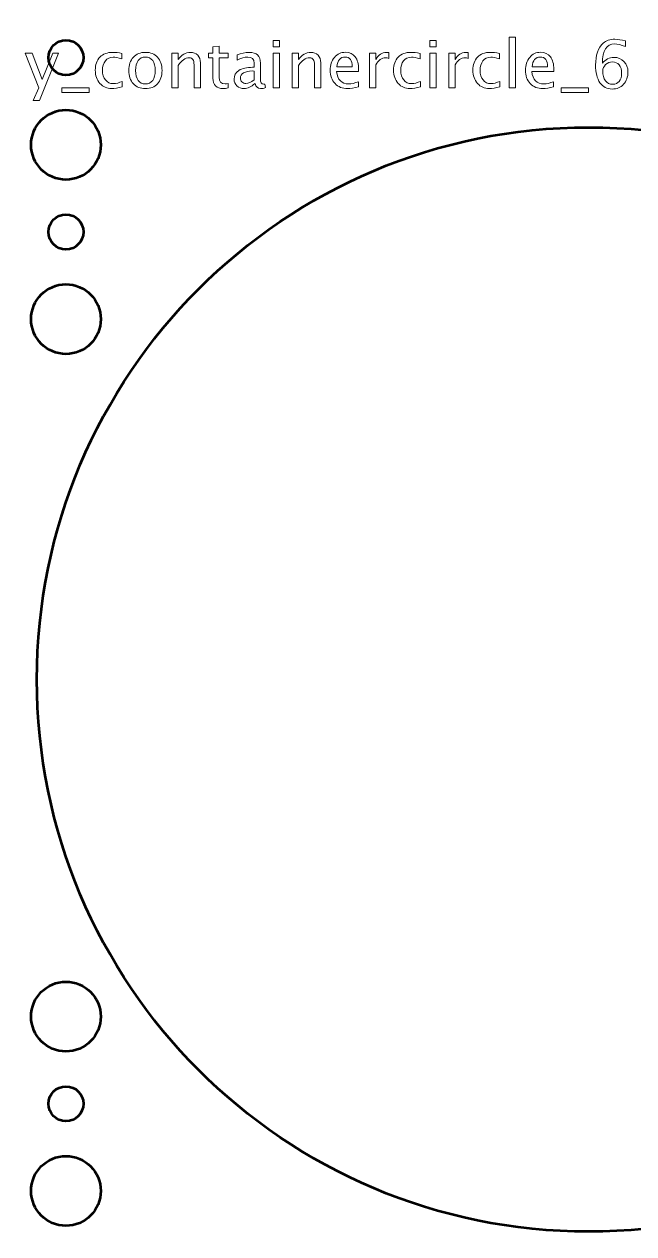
# Model space of a CAD drawing. Header units: centimetres. Extents: x -32.2 to 38.2, y -18.7 to 17.2.
# Drawn here: x -19.86 to -14.61, y -4.77 to 5.64 of the extents above; entities that cross this region are included whole.
import ezdxf

# ---------------------------------------------------------------- set-up
doc = ezdxf.new("R2010")
doc.units = ezdxf.units.CM
doc.header["$MEASUREMENT"] = 0
doc.layers.add('Layer 1', color=7, linetype='Continuous')

msp = doc.modelspace()

# ---------------------------------------------------------------- linework, layer by layer
at = {"layer": 'Layer 1', "lineweight": 53}
for centre, major_axis in [((-19.5, 5.35), (0, 0.15)), ((-19.49999, 4.59999), (0, 0.30001)), ((-15, 0), (0, 4.75)), ((-19.5, 3.85), (0, 0.15)), ((-19.49999, 3.09999), (0, 0.30001)), ((-19.49999, -2.90001), (0, 0.30001)), ((-19.5, -3.65), (0, 0.15)), ((-19.49999, -4.40001), (0, 0.30001))]:
    msp.add_ellipse(centre, major_axis=major_axis, ratio=1, dxfattribs=at)
msp.add_open_spline([(-32.2, -18.2), (-32.2, -18.2), (-32.2, 16.7), (-32.2, 16.7), (-32.2, 16.7), (-32.2, 16.97614), (-31.97614, 17.2), (-31.7, 17.2), (-31.7, 17.2), (-31.7, 17.2), (1.7, 17.2), (1.7, 17.2), (1.7, 17.2), (1.97614, 17.2), (2.2, 16.97614), (2.2, 16.7), (2.2, 16.7), (2.2, 16.7), (2.2, -18.2), (2.2, -18.2), (2.2, -18.2), (2.2, -18.47614), (1.97614, -18.7), (1.7, -18.7), (1.7, -18.7), (1.7, -18.7), (-31.7, -18.7), (-31.7, -18.7), (-31.7, -18.7), (-31.97614, -18.7), (-32.2, -18.47614), (-32.2, -18.2)], degree=3, knots=[0, 0, 0, 0, 0.11111111, 0.11111111, 0.11111111, 0.11111111, 0.22222222, 0.22222222, 0.22222222, 0.22222222, 0.33333333, 0.33333333, 0.33333333, 0.33333333, 0.44444444, 0.44444444, 0.44444444, 0.44444444, 0.55555556, 0.55555556, 0.55555556, 0.55555556, 0.66666667, 0.66666667, 0.66666667, 0.66666667, 0.77777778, 0.77777778, 0.77777778, 0.77777778, 1, 1, 1, 1], dxfattribs=at)
at = {"layer": 'Layer 1', "color": 5, "lineweight": 9}
for points, knots in [([(-15.68344, 5.08998), (-15.68344, 5.08998), (-15.68344, 5.52516), (-15.68344, 5.52516), (-15.68344, 5.52516), (-15.68344, 5.52516), (-15.62926, 5.52516), (-15.62926, 5.52516), (-15.62926, 5.52516), (-15.62926, 5.52516), (-15.62926, 5.08998), (-15.62926, 5.08998), (-15.62926, 5.08998), (-15.62926, 5.08998), (-15.68344, 5.08998), (-15.68344, 5.08998)], [0, 0, 0, 0, 0.2, 0.2, 0.2, 0.2, 0.4, 0.4, 0.4, 0.4, 0.6, 0.6, 0.6, 0.6, 1, 1, 1, 1]), ([(-18.10357, 5.09007), (-18.12032, 5.08546), (-18.1349, 5.08321), (-18.14722, 5.08321), (-18.14722, 5.08321), (-18.17488, 5.08321), (-18.19642, 5.09111), (-18.21185, 5.10691), (-18.21185, 5.10691), (-18.22737, 5.12272), (-18.23509, 5.14464), (-18.23509, 5.17276), (-18.23509, 5.17276), (-18.23509, 5.17276), (-18.23509, 5.34849), (-18.23509, 5.34849), (-18.23509, 5.34849), (-18.23509, 5.34849), (-18.27253, 5.34849), (-18.27253, 5.34849), (-18.27253, 5.34849), (-18.27253, 5.34849), (-18.27253, 5.38913), (-18.27253, 5.38913), (-18.27253, 5.38913), (-18.27253, 5.38913), (-18.23509, 5.38913), (-18.23509, 5.38913), (-18.23509, 5.38913), (-18.23509, 5.38913), (-18.23509, 5.44323), (-18.23509, 5.44323), (-18.23509, 5.44323), (-18.23509, 5.44323), (-18.1809, 5.4484), (-18.1809, 5.4484), (-18.1809, 5.4484), (-18.1809, 5.4484), (-18.1809, 5.38913), (-18.1809, 5.38913), (-18.1809, 5.38913), (-18.1809, 5.38913), (-18.10244, 5.38913), (-18.10244, 5.38913), (-18.10244, 5.38913), (-18.10244, 5.38913), (-18.10244, 5.34849), (-18.10244, 5.34849), (-18.10244, 5.34849), (-18.10244, 5.34849), (-18.1809, 5.34849), (-18.1809, 5.34849), (-18.1809, 5.34849), (-18.1809, 5.34849), (-18.1809, 5.18255), (-18.1809, 5.18255), (-18.1809, 5.18255), (-18.1809, 5.14341), (-18.16387, 5.12385), (-18.12991, 5.12385), (-18.12991, 5.12385), (-18.12267, 5.12385), (-18.11392, 5.12507), (-18.10357, 5.12742), (-18.10357, 5.12742), (-18.10357, 5.12742), (-18.10357, 5.09007), (-18.10357, 5.09007)], [0, 0, 0, 0, 0.05555556, 0.05555556, 0.05555556, 0.05555556, 0.11111111, 0.11111111, 0.11111111, 0.11111111, 0.16666667, 0.16666667, 0.16666667, 0.16666667, 0.22222222, 0.22222222, 0.22222222, 0.22222222, 0.27777778, 0.27777778, 0.27777778, 0.27777778, 0.33333333, 0.33333333, 0.33333333, 0.33333333, 0.38888889, 0.38888889, 0.38888889, 0.38888889, 0.44444444, 0.44444444, 0.44444444, 0.44444444, 0.5, 0.5, 0.5, 0.5, 0.55555556, 0.55555556, 0.55555556, 0.55555556, 0.61111111, 0.61111111, 0.61111111, 0.61111111, 0.66666667, 0.66666667, 0.66666667, 0.66666667, 0.72222222, 0.72222222, 0.72222222, 0.72222222, 0.77777778, 0.77777778, 0.77777778, 0.77777778, 0.83333333, 0.83333333, 0.83333333, 0.83333333, 0.88888889, 0.88888889, 0.88888889, 0.88888889, 1, 1, 1, 1]), ([(-17.71458, 5.44388), (-17.71458, 5.44388), (-17.71458, 5.49807), (-17.71458, 5.49807), (-17.71458, 5.49807), (-17.71458, 5.49807), (-17.6604, 5.49807), (-17.6604, 5.49807), (-17.6604, 5.49807), (-17.6604, 5.49807), (-17.6604, 5.44388), (-17.6604, 5.44388), (-17.6604, 5.44388), (-17.6604, 5.44388), (-17.71458, 5.44388), (-17.71458, 5.44388)], [0, 0, 0, 0, 0.2, 0.2, 0.2, 0.2, 0.4, 0.4, 0.4, 0.4, 0.6, 0.6, 0.6, 0.6, 1, 1, 1, 1]), ([(-16.3666, 5.44388), (-16.3666, 5.44388), (-16.3666, 5.49807), (-16.3666, 5.49807), (-16.3666, 5.49807), (-16.3666, 5.49807), (-16.31242, 5.49807), (-16.31242, 5.49807), (-16.31242, 5.49807), (-16.31242, 5.49807), (-16.31242, 5.44388), (-16.31242, 5.44388), (-16.31242, 5.44388), (-16.31242, 5.44388), (-16.3666, 5.44388), (-16.3666, 5.44388)], [0, 0, 0, 0, 0.2, 0.2, 0.2, 0.2, 0.4, 0.4, 0.4, 0.4, 0.6, 0.6, 0.6, 0.6, 1, 1, 1, 1]), ([(-14.88072, 5.30146), (-14.85475, 5.33504), (-14.82211, 5.35188), (-14.78279, 5.35188), (-14.78279, 5.35188), (-14.74713, 5.35188), (-14.71797, 5.34012), (-14.6952, 5.31651), (-14.6952, 5.31651), (-14.67253, 5.2929), (-14.66115, 5.2626), (-14.66115, 5.22563), (-14.66115, 5.22563), (-14.66115, 5.18321), (-14.67385, 5.14831), (-14.69934, 5.12093), (-14.69934, 5.12093), (-14.72484, 5.09355), (-14.7572, 5.07982), (-14.79661, 5.07982), (-14.79661, 5.07982), (-14.84139, 5.07982), (-14.87658, 5.09798), (-14.90188, 5.13419), (-14.90188, 5.13419), (-14.92728, 5.17051), (-14.93998, 5.22074), (-14.93998, 5.28481), (-14.93998, 5.28481), (-14.93998, 5.37117), (-14.91778, 5.43448), (-14.87347, 5.47493), (-14.87347, 5.47493), (-14.84939, 5.49713), (-14.81609, 5.50823), (-14.77366, 5.50823), (-14.77366, 5.50823), (-14.74901, 5.50823), (-14.71844, 5.50315), (-14.68203, 5.49299), (-14.68203, 5.49299), (-14.68203, 5.49299), (-14.68203, 5.44558), (-14.68203, 5.44558), (-14.68203, 5.44558), (-14.72051, 5.46025), (-14.75212, 5.46759), (-14.77695, 5.46759), (-14.77695, 5.46759), (-14.8461, 5.46759), (-14.88072, 5.41218), (-14.88072, 5.30146)], [0, 0, 0, 0, 0.07142857, 0.07142857, 0.07142857, 0.07142857, 0.14285714, 0.14285714, 0.14285714, 0.14285714, 0.21428571, 0.21428571, 0.21428571, 0.21428571, 0.28571429, 0.28571429, 0.28571429, 0.28571429, 0.35714286, 0.35714286, 0.35714286, 0.35714286, 0.42857143, 0.42857143, 0.42857143, 0.42857143, 0.5, 0.5, 0.5, 0.5, 0.57142857, 0.57142857, 0.57142857, 0.57142857, 0.64285714, 0.64285714, 0.64285714, 0.64285714, 0.71428571, 0.71428571, 0.71428571, 0.71428571, 0.78571429, 0.78571429, 0.78571429, 0.78571429, 0.85714286, 0.85714286, 0.85714286, 0.85714286, 1, 1, 1, 1]), ([(-19.78297, 4.98104), (-19.78297, 4.98104), (-19.73443, 5.0896), (-19.73443, 5.0896), (-19.73443, 5.0896), (-19.73443, 5.0896), (-19.85032, 5.38913), (-19.85032, 5.38913), (-19.85032, 5.38913), (-19.85032, 5.38913), (-19.79219, 5.38913), (-19.79219, 5.38913), (-19.79219, 5.38913), (-19.79219, 5.38913), (-19.70602, 5.1626), (-19.70602, 5.1626), (-19.70602, 5.1626), (-19.70602, 5.1626), (-19.61411, 5.38913), (-19.61411, 5.38913), (-19.61411, 5.38913), (-19.61411, 5.38913), (-19.56302, 5.38913), (-19.56302, 5.38913), (-19.56302, 5.38913), (-19.56302, 5.38913), (-19.72652, 4.98104), (-19.72652, 4.98104), (-19.72652, 4.98104), (-19.72652, 4.98104), (-19.78297, 4.98104), (-19.78297, 4.98104)], [0, 0, 0, 0, 0.11111111, 0.11111111, 0.11111111, 0.11111111, 0.22222222, 0.22222222, 0.22222222, 0.22222222, 0.33333333, 0.33333333, 0.33333333, 0.33333333, 0.44444444, 0.44444444, 0.44444444, 0.44444444, 0.55555556, 0.55555556, 0.55555556, 0.55555556, 0.66666667, 0.66666667, 0.66666667, 0.66666667, 0.77777778, 0.77777778, 0.77777778, 0.77777778, 1, 1, 1, 1]), ([(-19.0158, 5.09901), (-19.05089, 5.08847), (-19.08118, 5.08321), (-19.10667, 5.08321), (-19.10667, 5.08321), (-19.14713, 5.08321), (-19.18062, 5.09816), (-19.20724, 5.12799), (-19.20724, 5.12799), (-19.23386, 5.1579), (-19.24722, 5.19562), (-19.24722, 5.24106), (-19.24722, 5.24106), (-19.24722, 5.2896), (-19.23405, 5.32752), (-19.20771, 5.35461), (-19.20771, 5.35461), (-19.18137, 5.3818), (-19.14459, 5.39534), (-19.09736, 5.39534), (-19.09736, 5.39534), (-19.07413, 5.39534), (-19.04797, 5.39214), (-19.01919, 5.38575), (-19.01919, 5.38575), (-19.01919, 5.38575), (-19.01919, 5.34003), (-19.01919, 5.34003), (-19.01919, 5.34003), (-19.04976, 5.34906), (-19.07469, 5.35357), (-19.09388, 5.35357), (-19.09388, 5.35357), (-19.12173, 5.35357), (-19.14402, 5.34313), (-19.16067, 5.32234), (-19.16067, 5.32234), (-19.17732, 5.30155), (-19.1857, 5.2738), (-19.1857, 5.23918), (-19.1857, 5.23918), (-19.1857, 5.2056), (-19.17704, 5.1785), (-19.15983, 5.15771), (-19.15983, 5.15771), (-19.14261, 5.13702), (-19.12013, 5.12667), (-19.09219, 5.12667), (-19.09219, 5.12667), (-19.06745, 5.12667), (-19.04205, 5.13307), (-19.0158, 5.14586), (-19.0158, 5.14586), (-19.0158, 5.14586), (-19.0158, 5.09901), (-19.0158, 5.09901)], [0, 0, 0, 0, 0.06666667, 0.06666667, 0.06666667, 0.06666667, 0.13333333, 0.13333333, 0.13333333, 0.13333333, 0.2, 0.2, 0.2, 0.2, 0.26666667, 0.26666667, 0.26666667, 0.26666667, 0.33333333, 0.33333333, 0.33333333, 0.33333333, 0.4, 0.4, 0.4, 0.4, 0.46666667, 0.46666667, 0.46666667, 0.46666667, 0.53333333, 0.53333333, 0.53333333, 0.53333333, 0.6, 0.6, 0.6, 0.6, 0.66666667, 0.66666667, 0.66666667, 0.66666667, 0.73333333, 0.73333333, 0.73333333, 0.73333333, 0.8, 0.8, 0.8, 0.8, 0.86666667, 0.86666667, 0.86666667, 0.86666667, 1, 1, 1, 1]), ([(-18.81533, 5.08321), (-18.85926, 5.08321), (-18.89407, 5.09722), (-18.91965, 5.12526), (-18.91965, 5.12526), (-18.94534, 5.15329), (-18.95813, 5.19139), (-18.95813, 5.23946), (-18.95813, 5.23946), (-18.95813, 5.28744), (-18.94534, 5.32545), (-18.91965, 5.35339), (-18.91965, 5.35339), (-18.89407, 5.38133), (-18.85926, 5.39534), (-18.81533, 5.39534), (-18.81533, 5.39534), (-18.77139, 5.39534), (-18.73659, 5.38133), (-18.711, 5.35339), (-18.711, 5.35339), (-18.68532, 5.32545), (-18.67252, 5.28744), (-18.67252, 5.23946), (-18.67252, 5.23946), (-18.67252, 5.19139), (-18.68532, 5.15329), (-18.711, 5.12526), (-18.711, 5.12526), (-18.73659, 5.09722), (-18.77139, 5.08321), (-18.81533, 5.08321)], [0, 0, 0, 0, 0.11111111, 0.11111111, 0.11111111, 0.11111111, 0.22222222, 0.22222222, 0.22222222, 0.22222222, 0.33333333, 0.33333333, 0.33333333, 0.33333333, 0.44444444, 0.44444444, 0.44444444, 0.44444444, 0.55555556, 0.55555556, 0.55555556, 0.55555556, 0.66666667, 0.66666667, 0.66666667, 0.66666667, 0.77777778, 0.77777778, 0.77777778, 0.77777778, 1, 1, 1, 1]), ([(-18.81542, 5.12385), (-18.78861, 5.12385), (-18.76773, 5.13391), (-18.75286, 5.15414), (-18.75286, 5.15414), (-18.73809, 5.17427), (-18.73066, 5.20277), (-18.73066, 5.23946), (-18.73066, 5.23946), (-18.73066, 5.27606), (-18.73809, 5.30447), (-18.75286, 5.3246), (-18.75286, 5.3246), (-18.76773, 5.34464), (-18.78861, 5.3547), (-18.81542, 5.3547), (-18.81542, 5.3547), (-18.84233, 5.3547), (-18.86321, 5.34464), (-18.87789, 5.3246), (-18.87789, 5.3246), (-18.89266, 5.30447), (-18.89999, 5.27606), (-18.89999, 5.23946), (-18.89999, 5.23946), (-18.89999, 5.20277), (-18.89266, 5.17427), (-18.87789, 5.15414), (-18.87789, 5.15414), (-18.86321, 5.13391), (-18.84233, 5.12385), (-18.81542, 5.12385)], [0, 0, 0, 0, 0.11111111, 0.11111111, 0.11111111, 0.11111111, 0.22222222, 0.22222222, 0.22222222, 0.22222222, 0.33333333, 0.33333333, 0.33333333, 0.33333333, 0.44444444, 0.44444444, 0.44444444, 0.44444444, 0.55555556, 0.55555556, 0.55555556, 0.55555556, 0.66666667, 0.66666667, 0.66666667, 0.66666667, 0.77777778, 0.77777778, 0.77777778, 0.77777778, 1, 1, 1, 1]), ([(-18.58767, 5.08998), (-18.58767, 5.08998), (-18.58767, 5.38913), (-18.58767, 5.38913), (-18.58767, 5.38913), (-18.58767, 5.38913), (-18.53349, 5.38913), (-18.53349, 5.38913), (-18.53349, 5.38913), (-18.53349, 5.38913), (-18.53349, 5.3326), (-18.53349, 5.3326), (-18.53349, 5.3326), (-18.5048, 5.37446), (-18.46961, 5.39534), (-18.42803, 5.39534), (-18.42803, 5.39534), (-18.40188, 5.39534), (-18.38109, 5.38716), (-18.36575, 5.37069), (-18.36575, 5.37069), (-18.35042, 5.35433), (-18.34271, 5.33222), (-18.34271, 5.30456), (-18.34271, 5.30456), (-18.34271, 5.30456), (-18.34271, 5.08998), (-18.34271, 5.08998), (-18.34271, 5.08998), (-18.34271, 5.08998), (-18.39689, 5.08998), (-18.39689, 5.08998), (-18.39689, 5.08998), (-18.39689, 5.08998), (-18.39689, 5.28688), (-18.39689, 5.28688), (-18.39689, 5.28688), (-18.39689, 5.30908), (-18.40019, 5.32488), (-18.40668, 5.33429), (-18.40668, 5.33429), (-18.41326, 5.34379), (-18.42408, 5.34849), (-18.43923, 5.34849), (-18.43923, 5.34849), (-18.47253, 5.34849), (-18.50395, 5.32676), (-18.53349, 5.2833), (-18.53349, 5.2833), (-18.53349, 5.2833), (-18.53349, 5.08998), (-18.53349, 5.08998), (-18.53349, 5.08998), (-18.53349, 5.08998), (-18.58767, 5.08998), (-18.58767, 5.08998)], [0, 0, 0, 0, 0.06666667, 0.06666667, 0.06666667, 0.06666667, 0.13333333, 0.13333333, 0.13333333, 0.13333333, 0.2, 0.2, 0.2, 0.2, 0.26666667, 0.26666667, 0.26666667, 0.26666667, 0.33333333, 0.33333333, 0.33333333, 0.33333333, 0.4, 0.4, 0.4, 0.4, 0.46666667, 0.46666667, 0.46666667, 0.46666667, 0.53333333, 0.53333333, 0.53333333, 0.53333333, 0.6, 0.6, 0.6, 0.6, 0.66666667, 0.66666667, 0.66666667, 0.66666667, 0.73333333, 0.73333333, 0.73333333, 0.73333333, 0.8, 0.8, 0.8, 0.8, 0.86666667, 0.86666667, 0.86666667, 0.86666667, 1, 1, 1, 1]), ([(-17.87206, 5.12808), (-17.90461, 5.09816), (-17.93593, 5.08321), (-17.96604, 5.08321), (-17.96604, 5.08321), (-17.99078, 5.08321), (-18.01138, 5.09092), (-18.02765, 5.10644), (-18.02765, 5.10644), (-18.04402, 5.12196), (-18.05221, 5.14153), (-18.05221, 5.16514), (-18.05221, 5.16514), (-18.05221, 5.19779), (-18.03847, 5.22291), (-18.011, 5.2404), (-18.011, 5.2404), (-17.98353, 5.2579), (-17.94412, 5.26665), (-17.89275, 5.26665), (-17.89275, 5.26665), (-17.89275, 5.26665), (-17.88005, 5.26665), (-17.88005, 5.26665), (-17.88005, 5.26665), (-17.88005, 5.26665), (-17.88005, 5.30268), (-17.88005, 5.30268), (-17.88005, 5.30268), (-17.88005, 5.33739), (-17.89812, 5.3547), (-17.93433, 5.3547), (-17.93433, 5.3547), (-17.96237, 5.3547), (-17.99304, 5.34586), (-18.02624, 5.32817), (-18.02624, 5.32817), (-18.02624, 5.32817), (-18.02624, 5.37276), (-18.02624, 5.37276), (-18.02624, 5.37276), (-17.98974, 5.38782), (-17.95531, 5.39534), (-17.92305, 5.39534), (-17.92305, 5.39534), (-17.88984, 5.39534), (-17.86528, 5.38782), (-17.84957, 5.37267), (-17.84957, 5.37267), (-17.83377, 5.35752), (-17.82587, 5.33419), (-17.82587, 5.30268), (-17.82587, 5.30268), (-17.82587, 5.30268), (-17.82587, 5.1675), (-17.82587, 5.1675), (-17.82587, 5.1675), (-17.82587, 5.13655), (-17.81637, 5.12102), (-17.79727, 5.12102), (-17.79727, 5.12102), (-17.79492, 5.12102), (-17.79144, 5.1214), (-17.78683, 5.12215), (-17.78683, 5.12215), (-17.78683, 5.12215), (-17.78297, 5.09205), (-17.78297, 5.09205), (-17.78297, 5.09205), (-17.79529, 5.08612), (-17.80884, 5.08321), (-17.8237, 5.08321), (-17.8237, 5.08321), (-17.84901, 5.08321), (-17.8651, 5.09816), (-17.87206, 5.12808)], [0, 0, 0, 0, 0.05, 0.05, 0.05, 0.05, 0.1, 0.1, 0.1, 0.1, 0.15, 0.15, 0.15, 0.15, 0.2, 0.2, 0.2, 0.2, 0.25, 0.25, 0.25, 0.25, 0.3, 0.3, 0.3, 0.3, 0.35, 0.35, 0.35, 0.35, 0.4, 0.4, 0.4, 0.4, 0.45, 0.45, 0.45, 0.45, 0.5, 0.5, 0.5, 0.5, 0.55, 0.55, 0.55, 0.55, 0.6, 0.6, 0.6, 0.6, 0.65, 0.65, 0.65, 0.65, 0.7, 0.7, 0.7, 0.7, 0.75, 0.75, 0.75, 0.75, 0.8, 0.8, 0.8, 0.8, 0.85, 0.85, 0.85, 0.85, 0.9, 0.9, 0.9, 0.9, 1, 1, 1, 1]), ([(-17.71458, 5.08998), (-17.71458, 5.08998), (-17.71458, 5.38913), (-17.71458, 5.38913), (-17.71458, 5.38913), (-17.71458, 5.38913), (-17.6604, 5.38913), (-17.6604, 5.38913), (-17.6604, 5.38913), (-17.6604, 5.38913), (-17.6604, 5.08998), (-17.6604, 5.08998), (-17.6604, 5.08998), (-17.6604, 5.08998), (-17.71458, 5.08998), (-17.71458, 5.08998)], [0, 0, 0, 0, 0.2, 0.2, 0.2, 0.2, 0.4, 0.4, 0.4, 0.4, 0.6, 0.6, 0.6, 0.6, 1, 1, 1, 1]), ([(-17.55146, 5.08998), (-17.55146, 5.08998), (-17.55146, 5.38913), (-17.55146, 5.38913), (-17.55146, 5.38913), (-17.55146, 5.38913), (-17.49728, 5.38913), (-17.49728, 5.38913), (-17.49728, 5.38913), (-17.49728, 5.38913), (-17.49728, 5.3326), (-17.49728, 5.3326), (-17.49728, 5.3326), (-17.46859, 5.37446), (-17.4334, 5.39534), (-17.39182, 5.39534), (-17.39182, 5.39534), (-17.36567, 5.39534), (-17.34488, 5.38716), (-17.32954, 5.37069), (-17.32954, 5.37069), (-17.31421, 5.35433), (-17.3065, 5.33222), (-17.3065, 5.30456), (-17.3065, 5.30456), (-17.3065, 5.30456), (-17.3065, 5.08998), (-17.3065, 5.08998), (-17.3065, 5.08998), (-17.3065, 5.08998), (-17.36068, 5.08998), (-17.36068, 5.08998), (-17.36068, 5.08998), (-17.36068, 5.08998), (-17.36068, 5.28688), (-17.36068, 5.28688), (-17.36068, 5.28688), (-17.36068, 5.30908), (-17.36398, 5.32488), (-17.37047, 5.33429), (-17.37047, 5.33429), (-17.37705, 5.34379), (-17.38787, 5.34849), (-17.40302, 5.34849), (-17.40302, 5.34849), (-17.43632, 5.34849), (-17.46774, 5.32676), (-17.49728, 5.2833), (-17.49728, 5.2833), (-17.49728, 5.2833), (-17.49728, 5.08998), (-17.49728, 5.08998), (-17.49728, 5.08998), (-17.49728, 5.08998), (-17.55146, 5.08998), (-17.55146, 5.08998)], [0, 0, 0, 0, 0.06666667, 0.06666667, 0.06666667, 0.06666667, 0.13333333, 0.13333333, 0.13333333, 0.13333333, 0.2, 0.2, 0.2, 0.2, 0.26666667, 0.26666667, 0.26666667, 0.26666667, 0.33333333, 0.33333333, 0.33333333, 0.33333333, 0.4, 0.4, 0.4, 0.4, 0.46666667, 0.46666667, 0.46666667, 0.46666667, 0.53333333, 0.53333333, 0.53333333, 0.53333333, 0.6, 0.6, 0.6, 0.6, 0.66666667, 0.66666667, 0.66666667, 0.66666667, 0.73333333, 0.73333333, 0.73333333, 0.73333333, 0.8, 0.8, 0.8, 0.8, 0.86666667, 0.86666667, 0.86666667, 0.86666667, 1, 1, 1, 1]), ([(-16.98157, 5.09958), (-17.01797, 5.08866), (-17.04911, 5.08321), (-17.07508, 5.08321), (-17.07508, 5.08321), (-17.11938, 5.08321), (-17.15541, 5.09788), (-17.18317, 5.12714), (-17.18317, 5.12714), (-17.21092, 5.1564), (-17.22484, 5.19431), (-17.22484, 5.24097), (-17.22484, 5.24097), (-17.22484, 5.28622), (-17.21261, 5.32338), (-17.18806, 5.35244), (-17.18806, 5.35244), (-17.1635, 5.38142), (-17.13208, 5.39591), (-17.0938, 5.39591), (-17.0938, 5.39591), (-17.05758, 5.39591), (-17.02954, 5.38302), (-17.00979, 5.35724), (-17.00979, 5.35724), (-16.99003, 5.33147), (-16.98016, 5.29497), (-16.98016, 5.24765), (-16.98016, 5.24765), (-16.98016, 5.24765), (-16.98044, 5.23109), (-16.98044, 5.23109), (-16.98044, 5.23109), (-16.98044, 5.23109), (-17.16953, 5.23109), (-17.16953, 5.23109), (-17.16953, 5.23109), (-17.16162, 5.15959), (-17.12672, 5.12385), (-17.06492, 5.12385), (-17.06492, 5.12385), (-17.04224, 5.12385), (-17.01449, 5.13024), (-16.98157, 5.14304), (-16.98157, 5.14304), (-16.98157, 5.14304), (-16.98157, 5.09958), (-16.98157, 5.09958)], [0, 0, 0, 0, 0.07692308, 0.07692308, 0.07692308, 0.07692308, 0.15384615, 0.15384615, 0.15384615, 0.15384615, 0.23076923, 0.23076923, 0.23076923, 0.23076923, 0.30769231, 0.30769231, 0.30769231, 0.30769231, 0.38461538, 0.38461538, 0.38461538, 0.38461538, 0.46153846, 0.46153846, 0.46153846, 0.46153846, 0.53846154, 0.53846154, 0.53846154, 0.53846154, 0.61538462, 0.61538462, 0.61538462, 0.61538462, 0.69230769, 0.69230769, 0.69230769, 0.69230769, 0.76923077, 0.76923077, 0.76923077, 0.76923077, 0.84615385, 0.84615385, 0.84615385, 0.84615385, 1, 1, 1, 1]), ([(-17.1667, 5.27173), (-17.1667, 5.27173), (-17.03462, 5.27173), (-17.03462, 5.27173), (-17.03462, 5.27173), (-17.03462, 5.32742), (-17.05541, 5.35527), (-17.0969, 5.35527), (-17.0969, 5.35527), (-17.13867, 5.35527), (-17.16191, 5.32742), (-17.1667, 5.27173)], [0, 0, 0, 0, 0.25, 0.25, 0.25, 0.25, 0.5, 0.5, 0.5, 0.5, 1, 1, 1, 1]), ([(-16.88664, 5.08998), (-16.88664, 5.08998), (-16.88664, 5.38913), (-16.88664, 5.38913), (-16.88664, 5.38913), (-16.88664, 5.38913), (-16.83246, 5.38913), (-16.83246, 5.38913), (-16.83246, 5.38913), (-16.83246, 5.38913), (-16.83246, 5.3326), (-16.83246, 5.3326), (-16.83246, 5.3326), (-16.81091, 5.37446), (-16.77968, 5.39534), (-16.73867, 5.39534), (-16.73867, 5.39534), (-16.73312, 5.39534), (-16.72728, 5.39487), (-16.72126, 5.39393), (-16.72126, 5.39393), (-16.72126, 5.39393), (-16.72126, 5.34323), (-16.72126, 5.34323), (-16.72126, 5.34323), (-16.73067, 5.34633), (-16.73895, 5.34793), (-16.7461, 5.34793), (-16.7461, 5.34793), (-16.78053, 5.34793), (-16.80932, 5.32761), (-16.83246, 5.28688), (-16.83246, 5.28688), (-16.83246, 5.28688), (-16.83246, 5.08998), (-16.83246, 5.08998), (-16.83246, 5.08998), (-16.83246, 5.08998), (-16.88664, 5.08998), (-16.88664, 5.08998)], [0, 0, 0, 0, 0.09090909, 0.09090909, 0.09090909, 0.09090909, 0.18181818, 0.18181818, 0.18181818, 0.18181818, 0.27272727, 0.27272727, 0.27272727, 0.27272727, 0.36363636, 0.36363636, 0.36363636, 0.36363636, 0.45454545, 0.45454545, 0.45454545, 0.45454545, 0.54545455, 0.54545455, 0.54545455, 0.54545455, 0.63636364, 0.63636364, 0.63636364, 0.63636364, 0.72727273, 0.72727273, 0.72727273, 0.72727273, 0.81818182, 0.81818182, 0.81818182, 0.81818182, 1, 1, 1, 1]), ([(-16.44798, 5.09901), (-16.48307, 5.08847), (-16.51336, 5.08321), (-16.53885, 5.08321), (-16.53885, 5.08321), (-16.57931, 5.08321), (-16.6128, 5.09816), (-16.63942, 5.12799), (-16.63942, 5.12799), (-16.66604, 5.1579), (-16.6794, 5.19562), (-16.6794, 5.24106), (-16.6794, 5.24106), (-16.6794, 5.2896), (-16.66623, 5.32752), (-16.63989, 5.35461), (-16.63989, 5.35461), (-16.61355, 5.3818), (-16.57677, 5.39534), (-16.52954, 5.39534), (-16.52954, 5.39534), (-16.50631, 5.39534), (-16.48015, 5.39214), (-16.45137, 5.38575), (-16.45137, 5.38575), (-16.45137, 5.38575), (-16.45137, 5.34003), (-16.45137, 5.34003), (-16.45137, 5.34003), (-16.48194, 5.34906), (-16.50687, 5.35357), (-16.52606, 5.35357), (-16.52606, 5.35357), (-16.55391, 5.35357), (-16.5762, 5.34313), (-16.59285, 5.32234), (-16.59285, 5.32234), (-16.6095, 5.30155), (-16.61788, 5.2738), (-16.61788, 5.23918), (-16.61788, 5.23918), (-16.61788, 5.2056), (-16.60922, 5.1785), (-16.59201, 5.15771), (-16.59201, 5.15771), (-16.57479, 5.13702), (-16.55231, 5.12667), (-16.52437, 5.12667), (-16.52437, 5.12667), (-16.49963, 5.12667), (-16.47423, 5.13307), (-16.44798, 5.14586), (-16.44798, 5.14586), (-16.44798, 5.14586), (-16.44798, 5.09901), (-16.44798, 5.09901)], [0, 0, 0, 0, 0.06666667, 0.06666667, 0.06666667, 0.06666667, 0.13333333, 0.13333333, 0.13333333, 0.13333333, 0.2, 0.2, 0.2, 0.2, 0.26666667, 0.26666667, 0.26666667, 0.26666667, 0.33333333, 0.33333333, 0.33333333, 0.33333333, 0.4, 0.4, 0.4, 0.4, 0.46666667, 0.46666667, 0.46666667, 0.46666667, 0.53333333, 0.53333333, 0.53333333, 0.53333333, 0.6, 0.6, 0.6, 0.6, 0.66666667, 0.66666667, 0.66666667, 0.66666667, 0.73333333, 0.73333333, 0.73333333, 0.73333333, 0.8, 0.8, 0.8, 0.8, 0.86666667, 0.86666667, 0.86666667, 0.86666667, 1, 1, 1, 1]), ([(-16.3666, 5.08998), (-16.3666, 5.08998), (-16.3666, 5.38913), (-16.3666, 5.38913), (-16.3666, 5.38913), (-16.3666, 5.38913), (-16.31242, 5.38913), (-16.31242, 5.38913), (-16.31242, 5.38913), (-16.31242, 5.38913), (-16.31242, 5.08998), (-16.31242, 5.08998), (-16.31242, 5.08998), (-16.31242, 5.08998), (-16.3666, 5.08998), (-16.3666, 5.08998)], [0, 0, 0, 0, 0.2, 0.2, 0.2, 0.2, 0.4, 0.4, 0.4, 0.4, 0.6, 0.6, 0.6, 0.6, 1, 1, 1, 1]), ([(-16.20348, 5.08998), (-16.20348, 5.08998), (-16.20348, 5.38913), (-16.20348, 5.38913), (-16.20348, 5.38913), (-16.20348, 5.38913), (-16.1493, 5.38913), (-16.1493, 5.38913), (-16.1493, 5.38913), (-16.1493, 5.38913), (-16.1493, 5.3326), (-16.1493, 5.3326), (-16.1493, 5.3326), (-16.12775, 5.37446), (-16.09652, 5.39534), (-16.05551, 5.39534), (-16.05551, 5.39534), (-16.04996, 5.39534), (-16.04412, 5.39487), (-16.0381, 5.39393), (-16.0381, 5.39393), (-16.0381, 5.39393), (-16.0381, 5.34323), (-16.0381, 5.34323), (-16.0381, 5.34323), (-16.04751, 5.34633), (-16.05579, 5.34793), (-16.06294, 5.34793), (-16.06294, 5.34793), (-16.09737, 5.34793), (-16.12616, 5.32761), (-16.1493, 5.28688), (-16.1493, 5.28688), (-16.1493, 5.28688), (-16.1493, 5.08998), (-16.1493, 5.08998), (-16.1493, 5.08998), (-16.1493, 5.08998), (-16.20348, 5.08998), (-16.20348, 5.08998)], [0, 0, 0, 0, 0.09090909, 0.09090909, 0.09090909, 0.09090909, 0.18181818, 0.18181818, 0.18181818, 0.18181818, 0.27272727, 0.27272727, 0.27272727, 0.27272727, 0.36363636, 0.36363636, 0.36363636, 0.36363636, 0.45454545, 0.45454545, 0.45454545, 0.45454545, 0.54545455, 0.54545455, 0.54545455, 0.54545455, 0.63636364, 0.63636364, 0.63636364, 0.63636364, 0.72727273, 0.72727273, 0.72727273, 0.72727273, 0.81818182, 0.81818182, 0.81818182, 0.81818182, 1, 1, 1, 1]), ([(-15.76482, 5.09901), (-15.79991, 5.08847), (-15.8302, 5.08321), (-15.85569, 5.08321), (-15.85569, 5.08321), (-15.89615, 5.08321), (-15.92964, 5.09816), (-15.95626, 5.12799), (-15.95626, 5.12799), (-15.98288, 5.1579), (-15.99624, 5.19562), (-15.99624, 5.24106), (-15.99624, 5.24106), (-15.99624, 5.2896), (-15.98307, 5.32752), (-15.95673, 5.35461), (-15.95673, 5.35461), (-15.93039, 5.3818), (-15.89361, 5.39534), (-15.84638, 5.39534), (-15.84638, 5.39534), (-15.82315, 5.39534), (-15.79699, 5.39214), (-15.76821, 5.38575), (-15.76821, 5.38575), (-15.76821, 5.38575), (-15.76821, 5.34003), (-15.76821, 5.34003), (-15.76821, 5.34003), (-15.79878, 5.34906), (-15.82371, 5.35357), (-15.8429, 5.35357), (-15.8429, 5.35357), (-15.87075, 5.35357), (-15.89304, 5.34313), (-15.90969, 5.32234), (-15.90969, 5.32234), (-15.92634, 5.30155), (-15.93472, 5.2738), (-15.93472, 5.23918), (-15.93472, 5.23918), (-15.93472, 5.2056), (-15.92606, 5.1785), (-15.90885, 5.15771), (-15.90885, 5.15771), (-15.89163, 5.13702), (-15.86915, 5.12667), (-15.84121, 5.12667), (-15.84121, 5.12667), (-15.81647, 5.12667), (-15.79107, 5.13307), (-15.76482, 5.14586), (-15.76482, 5.14586), (-15.76482, 5.14586), (-15.76482, 5.09901), (-15.76482, 5.09901)], [0, 0, 0, 0, 0.06666667, 0.06666667, 0.06666667, 0.06666667, 0.13333333, 0.13333333, 0.13333333, 0.13333333, 0.2, 0.2, 0.2, 0.2, 0.26666667, 0.26666667, 0.26666667, 0.26666667, 0.33333333, 0.33333333, 0.33333333, 0.33333333, 0.4, 0.4, 0.4, 0.4, 0.46666667, 0.46666667, 0.46666667, 0.46666667, 0.53333333, 0.53333333, 0.53333333, 0.53333333, 0.6, 0.6, 0.6, 0.6, 0.66666667, 0.66666667, 0.66666667, 0.66666667, 0.73333333, 0.73333333, 0.73333333, 0.73333333, 0.8, 0.8, 0.8, 0.8, 0.86666667, 0.86666667, 0.86666667, 0.86666667, 1, 1, 1, 1]), ([(-15.30076, 5.09958), (-15.33716, 5.08866), (-15.3683, 5.08321), (-15.39427, 5.08321), (-15.39427, 5.08321), (-15.43857, 5.08321), (-15.4746, 5.09788), (-15.50236, 5.12714), (-15.50236, 5.12714), (-15.53011, 5.1564), (-15.54403, 5.19431), (-15.54403, 5.24097), (-15.54403, 5.24097), (-15.54403, 5.28622), (-15.5318, 5.32338), (-15.50725, 5.35244), (-15.50725, 5.35244), (-15.48269, 5.38142), (-15.45127, 5.39591), (-15.41299, 5.39591), (-15.41299, 5.39591), (-15.37677, 5.39591), (-15.34873, 5.38302), (-15.32898, 5.35724), (-15.32898, 5.35724), (-15.30922, 5.33147), (-15.29935, 5.29497), (-15.29935, 5.24765), (-15.29935, 5.24765), (-15.29935, 5.24765), (-15.29963, 5.23109), (-15.29963, 5.23109), (-15.29963, 5.23109), (-15.29963, 5.23109), (-15.48872, 5.23109), (-15.48872, 5.23109), (-15.48872, 5.23109), (-15.48081, 5.15959), (-15.44591, 5.12385), (-15.38411, 5.12385), (-15.38411, 5.12385), (-15.36143, 5.12385), (-15.33368, 5.13024), (-15.30076, 5.14304), (-15.30076, 5.14304), (-15.30076, 5.14304), (-15.30076, 5.09958), (-15.30076, 5.09958)], [0, 0, 0, 0, 0.07692308, 0.07692308, 0.07692308, 0.07692308, 0.15384615, 0.15384615, 0.15384615, 0.15384615, 0.23076923, 0.23076923, 0.23076923, 0.23076923, 0.30769231, 0.30769231, 0.30769231, 0.30769231, 0.38461538, 0.38461538, 0.38461538, 0.38461538, 0.46153846, 0.46153846, 0.46153846, 0.46153846, 0.53846154, 0.53846154, 0.53846154, 0.53846154, 0.61538462, 0.61538462, 0.61538462, 0.61538462, 0.69230769, 0.69230769, 0.69230769, 0.69230769, 0.76923077, 0.76923077, 0.76923077, 0.76923077, 0.84615385, 0.84615385, 0.84615385, 0.84615385, 1, 1, 1, 1]), ([(-15.48589, 5.27173), (-15.48589, 5.27173), (-15.35381, 5.27173), (-15.35381, 5.27173), (-15.35381, 5.27173), (-15.35381, 5.32742), (-15.3746, 5.35527), (-15.41609, 5.35527), (-15.41609, 5.35527), (-15.45786, 5.35527), (-15.4811, 5.32742), (-15.48589, 5.27173)], [0, 0, 0, 0, 0.25, 0.25, 0.25, 0.25, 0.5, 0.5, 0.5, 0.5, 1, 1, 1, 1]), ([(-14.71534, 5.21491), (-14.71534, 5.24511), (-14.7223, 5.269), (-14.73631, 5.28659), (-14.73631, 5.28659), (-14.75033, 5.30418), (-14.76952, 5.31293), (-14.79389, 5.31293), (-14.79389, 5.31293), (-14.81712, 5.31293), (-14.83697, 5.30522), (-14.85353, 5.2897), (-14.85353, 5.2897), (-14.87018, 5.27427), (-14.87846, 5.25564), (-14.87846, 5.23391), (-14.87846, 5.23391), (-14.87846, 5.19967), (-14.87056, 5.1722), (-14.85485, 5.1515), (-14.85485, 5.1515), (-14.83904, 5.13081), (-14.81816, 5.12046), (-14.79219, 5.12046), (-14.79219, 5.12046), (-14.76858, 5.12046), (-14.74986, 5.12893), (-14.73603, 5.14586), (-14.73603, 5.14586), (-14.7222, 5.16279), (-14.71534, 5.18584), (-14.71534, 5.21491)], [0, 0, 0, 0, 0.11111111, 0.11111111, 0.11111111, 0.11111111, 0.22222222, 0.22222222, 0.22222222, 0.22222222, 0.33333333, 0.33333333, 0.33333333, 0.33333333, 0.44444444, 0.44444444, 0.44444444, 0.44444444, 0.55555556, 0.55555556, 0.55555556, 0.55555556, 0.66666667, 0.66666667, 0.66666667, 0.66666667, 0.77777778, 0.77777778, 0.77777778, 0.77777778, 1, 1, 1, 1]), ([(-17.88005, 5.15762), (-17.88005, 5.15762), (-17.88005, 5.23448), (-17.88005, 5.23448), (-17.88005, 5.23448), (-17.88005, 5.23448), (-17.89746, 5.23504), (-17.89746, 5.23504), (-17.89746, 5.23504), (-17.92756, 5.23504), (-17.95183, 5.22949), (-17.97036, 5.21839), (-17.97036, 5.21839), (-17.9888, 5.2072), (-17.99802, 5.19243), (-17.99802, 5.17399), (-17.99802, 5.17399), (-17.99802, 5.1611), (-17.99341, 5.15019), (-17.98429, 5.14125), (-17.98429, 5.14125), (-17.97507, 5.13231), (-17.96387, 5.1278), (-17.95061, 5.1278), (-17.95061, 5.1278), (-17.92803, 5.1278), (-17.90451, 5.13777), (-17.88005, 5.15762)], [0, 0, 0, 0, 0.125, 0.125, 0.125, 0.125, 0.25, 0.25, 0.25, 0.25, 0.375, 0.375, 0.375, 0.375, 0.5, 0.5, 0.5, 0.5, 0.625, 0.625, 0.625, 0.625, 0.75, 0.75, 0.75, 0.75, 1, 1, 1, 1]), ([(-19.53621, 5.04934), (-19.53621, 5.04934), (-19.53621, 5.08998), (-19.53621, 5.08998), (-19.53621, 5.08998), (-19.53621, 5.08998), (-19.30141, 5.08998), (-19.30141, 5.08998), (-19.30141, 5.08998), (-19.30141, 5.08998), (-19.30141, 5.04934), (-19.30141, 5.04934), (-19.30141, 5.04934), (-19.30141, 5.04934), (-19.53621, 5.04934), (-19.53621, 5.04934)], [0, 0, 0, 0, 0.2, 0.2, 0.2, 0.2, 0.4, 0.4, 0.4, 0.4, 0.6, 0.6, 0.6, 0.6, 1, 1, 1, 1]), ([(-15.23631, 5.04934), (-15.23631, 5.04934), (-15.23631, 5.08998), (-15.23631, 5.08998), (-15.23631, 5.08998), (-15.23631, 5.08998), (-15.00151, 5.08998), (-15.00151, 5.08998), (-15.00151, 5.08998), (-15.00151, 5.08998), (-15.00151, 5.04934), (-15.00151, 5.04934), (-15.00151, 5.04934), (-15.00151, 5.04934), (-15.23631, 5.04934), (-15.23631, 5.04934)], [0, 0, 0, 0, 0.2, 0.2, 0.2, 0.2, 0.4, 0.4, 0.4, 0.4, 0.6, 0.6, 0.6, 0.6, 1, 1, 1, 1])]:
    msp.add_open_spline(points, degree=3, knots=knots, dxfattribs=at)

doc.saveas('drawing.dxf')
